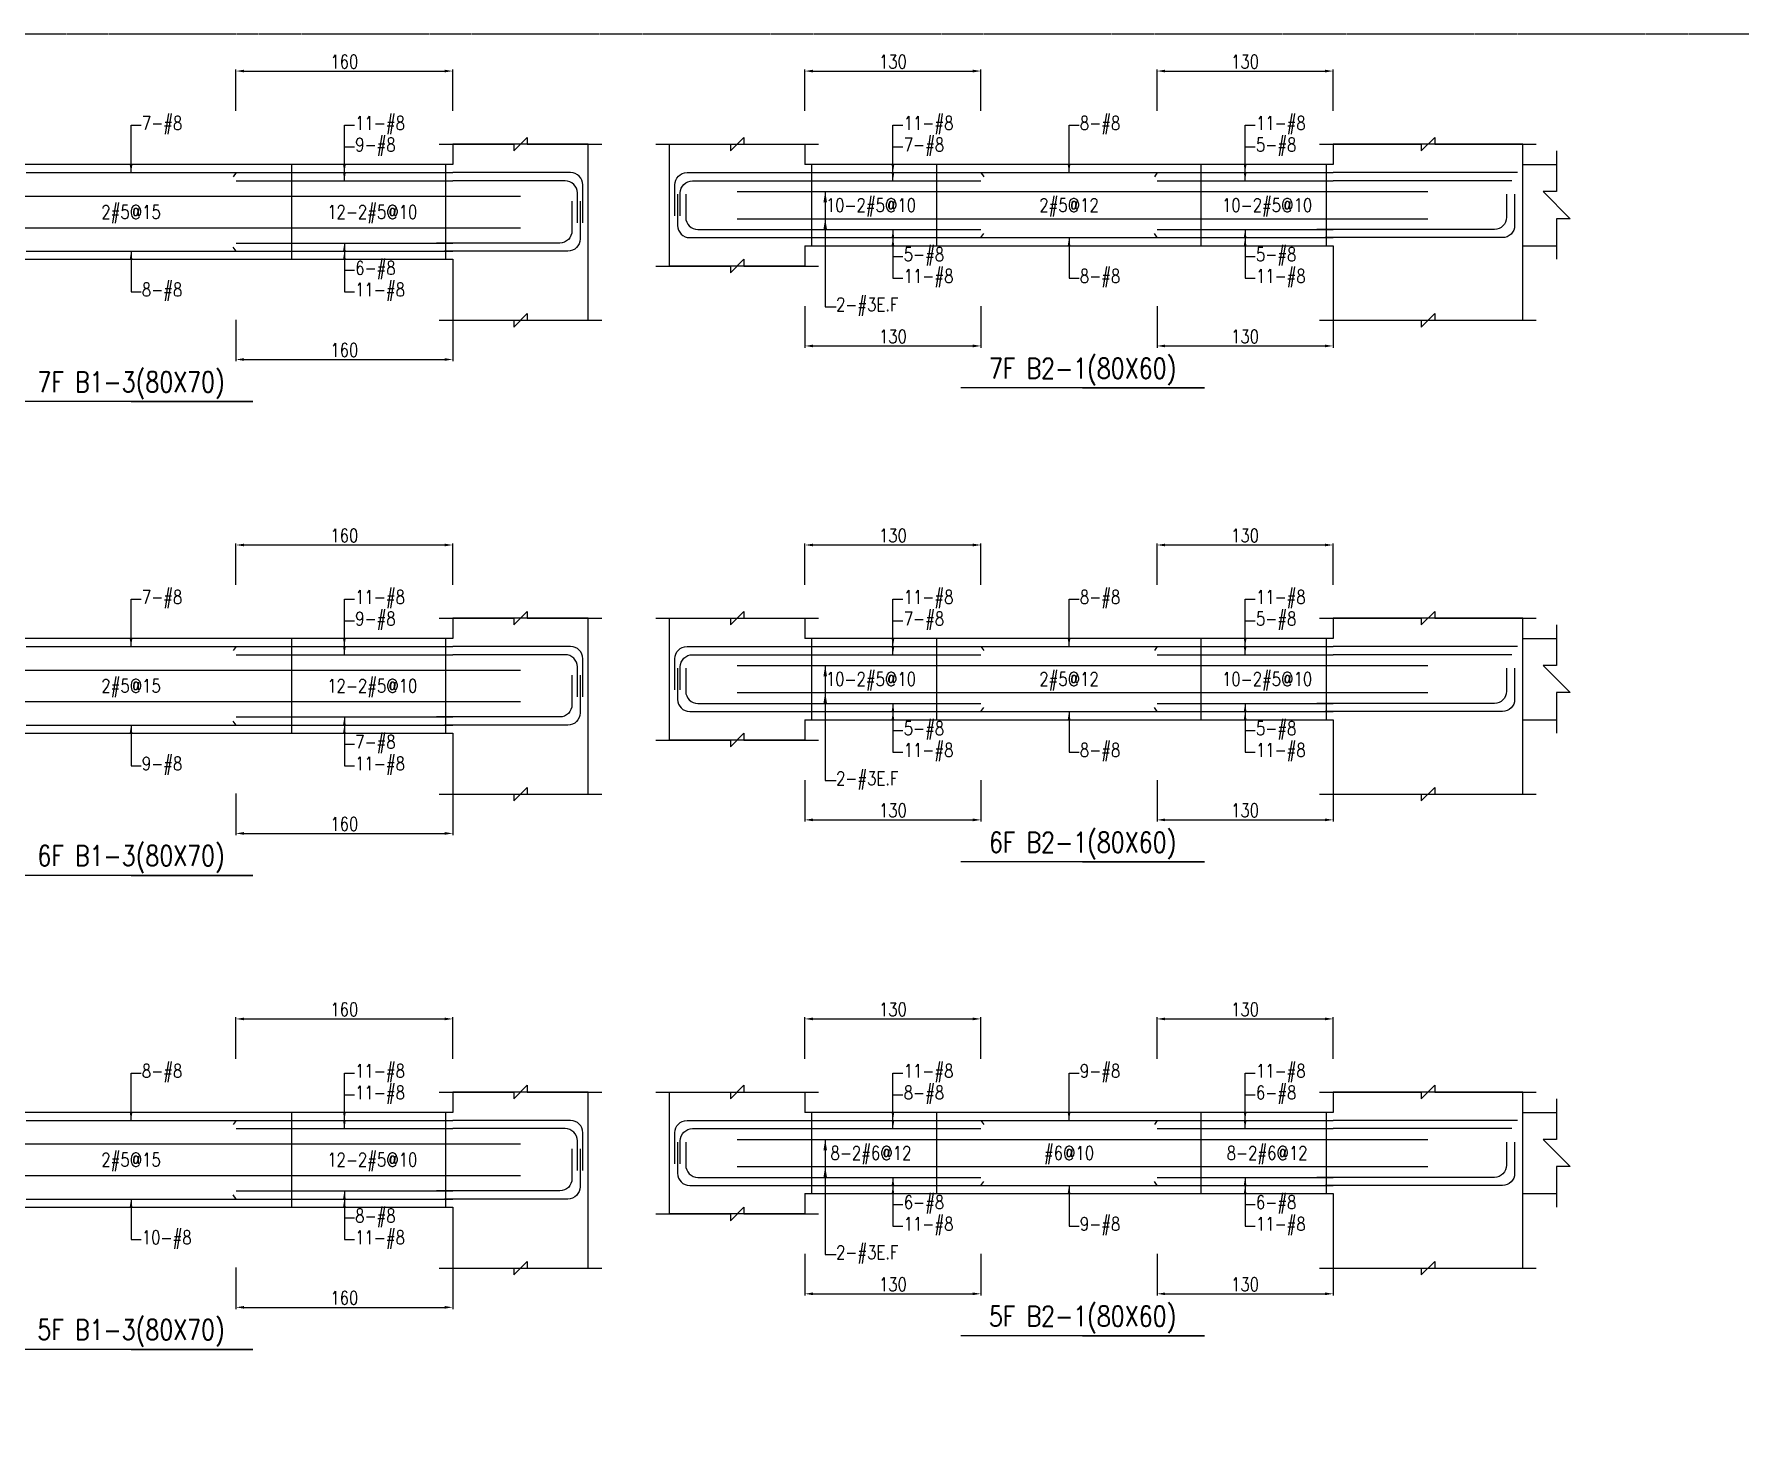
# Model space of a CAD drawing. Header units: millimetres. Extents: x 0 to 84580, y -12276 to 4373.
# Drawn here: x 37736 to 38995, y 1034 to 2069 of the extents above; entities that cross this region are included whole.
import ezdxf
from ezdxf.enums import TextEntityAlignment as Align

# ---------------------------------------------------------------- set-up
doc = ezdxf.new("R2010")
doc.units = ezdxf.units.MM
doc.header["$MEASUREMENT"] = 0
doc.linetypes.add('CENTER', pattern=[2, 1.25, -0.25, 0.25, -0.25])
for name, color, linetype in [('S-DIM', 2, 'Continuous'), ('S-GRID', 1, 'CENTER'), ('S-LEADER', 2, 'Continuous'), ('S-RC', 130, 'Continuous'), ('S-REINF', 6, 'Continuous'), ('S-TEXT', 2, 'Continuous')]:
    doc.layers.add(name, color=color, linetype=linetype)
doc.styles.add('CS4', font='romans.shx', dxfattribs={"width": 0.8, "bigfont": 'lsp.shx'})
doc.styles.get("Standard").update_dxf_attribs({"font": 'arial.ttf'})
doc.dimstyles.new('ISO-25', dxfattribs={"dimtxt": 2.5, "dimasz": 2.5, "dimexe": 1.25, "dimexo": 0.625, "dimtad": 1, "dimtxsty": 'Standard', "dimcen": 2.5, "dimadec": 0, "dimazin": 0, "dimtfac": 1, "dimtmove": 0, "dimatfit": 3, "dimfxl": 0, "dimarcsym": 0})

# ---------------------------------------------------------------- blocks, each defined once
blk = doc.blocks.new('*D304')
at = {"layer": 'DEFPOINTS', "color": 0, "transparency": 16777216}
for p in [(38045, 1341.7), (37885, 1311.7), (38045, 1311.7)]:
    blk.add_point(p, dxfattribs=at)
at = {"layer": 'S-DIM', "color": 0, "lineweight": -2, "transparency": 16777216}
for p, q in [((37885, 1312.3), (37885, 1342.9)), ((37891, 1341.7), (38039, 1341.7)), ((38045, 1312.3), (38045, 1342.9))]:
    blk.add_line(p, q, dxfattribs=at)
at = {"layer": 'S-DIM', "color": 0, "transparency": 16777216}
for points in [[(37891, 1342.7), (37891, 1340.7), (37885, 1341.7)], [(38039, 1342.7), (38039, 1340.7), (38045, 1341.7)]]:
    blk.add_solid(points, dxfattribs=at)
at = {"layer": 'S-DIM', "color": 0, "transparency": 16777216, "insert": (37965, 1348.7), "char_height": 10, "attachment_point": 5, "style": 'CS4'}
blk.add_mtext('160', dxfattribs=at)
blk = doc.blocks.new('*D306')
at = {"layer": 'DEFPOINTS', "color": 0, "transparency": 16777216}
for p in [(37885, 1158.7), (38045, 1158.7), (38045, 1128.7)]:
    blk.add_point(p, dxfattribs=at)
at = {"layer": 'S-DIM', "color": 0, "lineweight": -2, "transparency": 16777216}
for p, q in [((37885, 1158.1), (37885, 1127.4)), ((38045, 1158.1), (38045, 1127.4)), ((37891, 1128.7), (38039, 1128.7))]:
    blk.add_line(p, q, dxfattribs=at)
at = {"layer": 'S-DIM', "color": 0, "transparency": 16777216}
for points in [[(37891, 1129.7), (37891, 1127.7), (37885, 1128.7)], [(38039, 1129.7), (38039, 1127.7), (38045, 1128.7)]]:
    blk.add_solid(points, dxfattribs=at)
at = {"layer": 'S-DIM', "color": 0, "transparency": 16777216, "insert": (37965, 1135.7), "char_height": 10, "attachment_point": 5, "style": 'CS4'}
blk.add_mtext('160', dxfattribs=at)
blk = doc.blocks.new('*D308')
at = {"layer": 'DEFPOINTS', "color": 0, "transparency": 16777216}
for p in [(38045, 1691.7), (37885, 1661.7), (38045, 1661.7)]:
    blk.add_point(p, dxfattribs=at)
at = {"layer": 'S-DIM', "color": 0, "lineweight": -2, "transparency": 16777216}
for p, q in [((37885, 1662.3), (37885, 1692.9)), ((37891, 1691.7), (38039, 1691.7)), ((38045, 1662.3), (38045, 1692.9))]:
    blk.add_line(p, q, dxfattribs=at)
at = {"layer": 'S-DIM', "color": 0, "transparency": 16777216}
for points in [[(37891, 1692.7), (37891, 1690.7), (37885, 1691.7)], [(38039, 1692.7), (38039, 1690.7), (38045, 1691.7)]]:
    blk.add_solid(points, dxfattribs=at)
at = {"layer": 'S-DIM', "color": 0, "transparency": 16777216, "insert": (37965, 1698.7), "char_height": 10, "attachment_point": 5, "style": 'CS4'}
blk.add_mtext('160', dxfattribs=at)
blk = doc.blocks.new('*D310')
at = {"layer": 'DEFPOINTS', "color": 0, "transparency": 16777216}
for p in [(37885, 1508.7), (38045, 1508.7), (38045, 1478.7)]:
    blk.add_point(p, dxfattribs=at)
at = {"layer": 'S-DIM', "color": 0, "lineweight": -2, "transparency": 16777216}
for p, q in [((37885, 1508.1), (37885, 1477.4)), ((38045, 1508.1), (38045, 1477.4)), ((37891, 1478.7), (38039, 1478.7))]:
    blk.add_line(p, q, dxfattribs=at)
at = {"layer": 'S-DIM', "color": 0, "transparency": 16777216}
for points in [[(37891, 1479.7), (37891, 1477.7), (37885, 1478.7)], [(38039, 1479.7), (38039, 1477.7), (38045, 1478.7)]]:
    blk.add_solid(points, dxfattribs=at)
at = {"layer": 'S-DIM', "color": 0, "transparency": 16777216, "insert": (37965, 1485.7), "char_height": 10, "attachment_point": 5, "style": 'CS4'}
blk.add_mtext('160', dxfattribs=at)
blk = doc.blocks.new('*D312')
at = {"layer": 'DEFPOINTS', "color": 0, "transparency": 16777216}
for p in [(38045, 2041.7), (37885, 2011.7), (38045, 2011.7)]:
    blk.add_point(p, dxfattribs=at)
at = {"layer": 'S-DIM', "color": 0, "lineweight": -2, "transparency": 16777216}
for p, q in [((37885, 2012.3), (37885, 2042.9)), ((37891, 2041.7), (38039, 2041.7)), ((38045, 2012.3), (38045, 2042.9))]:
    blk.add_line(p, q, dxfattribs=at)
at = {"layer": 'S-DIM', "color": 0, "transparency": 16777216}
for points in [[(37891, 2042.7), (37891, 2040.7), (37885, 2041.7)], [(38039, 2042.7), (38039, 2040.7), (38045, 2041.7)]]:
    blk.add_solid(points, dxfattribs=at)
at = {"layer": 'S-DIM', "color": 0, "transparency": 16777216, "insert": (37965, 2048.7), "char_height": 10, "attachment_point": 5, "style": 'CS4'}
blk.add_mtext('160', dxfattribs=at)
blk = doc.blocks.new('*D314')
at = {"layer": 'DEFPOINTS', "color": 0, "transparency": 16777216}
for p in [(37885, 1858.7), (38045, 1858.7), (38045, 1828.7)]:
    blk.add_point(p, dxfattribs=at)
at = {"layer": 'S-DIM', "color": 0, "lineweight": -2, "transparency": 16777216}
for p, q in [((37885, 1858.1), (37885, 1827.4)), ((38045, 1858.1), (38045, 1827.4)), ((37891, 1828.7), (38039, 1828.7))]:
    blk.add_line(p, q, dxfattribs=at)
at = {"layer": 'S-DIM', "color": 0, "transparency": 16777216}
for points in [[(37891, 1829.7), (37891, 1827.7), (37885, 1828.7)], [(38039, 1829.7), (38039, 1827.7), (38045, 1828.7)]]:
    blk.add_solid(points, dxfattribs=at)
at = {"layer": 'S-DIM', "color": 0, "transparency": 16777216, "insert": (37965, 1835.7), "char_height": 10, "attachment_point": 5, "style": 'CS4'}
blk.add_mtext('160', dxfattribs=at)
blk = doc.blocks.new('*D341')
at = {"layer": 'DEFPOINTS', "color": 0, "transparency": 16777216}
for p in [(38435, 1341.7), (38305, 1311.7), (38435, 1311.7)]:
    blk.add_point(p, dxfattribs=at)
at = {"layer": 'S-DIM', "color": 0, "lineweight": -2, "transparency": 16777216}
for p, q in [((38305, 1312.3), (38305, 1342.9)), ((38311, 1341.7), (38429, 1341.7)), ((38435, 1312.3), (38435, 1342.9))]:
    blk.add_line(p, q, dxfattribs=at)
at = {"layer": 'S-DIM', "color": 0, "transparency": 16777216}
for points in [[(38311, 1342.7), (38311, 1340.7), (38305, 1341.7)], [(38429, 1342.7), (38429, 1340.7), (38435, 1341.7)]]:
    blk.add_solid(points, dxfattribs=at)
at = {"layer": 'S-DIM', "color": 0, "transparency": 16777216, "insert": (38370, 1348.7), "char_height": 10, "attachment_point": 5, "style": 'CS4'}
blk.add_mtext('130', dxfattribs=at)
blk = doc.blocks.new('*D342')
at = {"layer": 'DEFPOINTS', "color": 0, "transparency": 16777216}
for p in [(38695, 1341.7), (38565, 1311.7), (38695, 1311.7)]:
    blk.add_point(p, dxfattribs=at)
at = {"layer": 'S-DIM', "color": 0, "lineweight": -2, "transparency": 16777216}
for p, q in [((38565, 1312.3), (38565, 1342.9)), ((38571, 1341.7), (38689, 1341.7)), ((38695, 1312.3), (38695, 1342.9))]:
    blk.add_line(p, q, dxfattribs=at)
at = {"layer": 'S-DIM', "color": 0, "transparency": 16777216}
for points in [[(38571, 1342.7), (38571, 1340.7), (38565, 1341.7)], [(38689, 1342.7), (38689, 1340.7), (38695, 1341.7)]]:
    blk.add_solid(points, dxfattribs=at)
at = {"layer": 'S-DIM', "color": 0, "transparency": 16777216, "insert": (38630, 1348.7), "char_height": 10, "attachment_point": 5, "style": 'CS4'}
blk.add_mtext('130', dxfattribs=at)
blk = doc.blocks.new('*D291')
at = {"layer": 'DEFPOINTS', "color": 0, "transparency": 16777216}
for p in [(38305, 1168.7), (38435, 1168.7), (38435, 1138.7)]:
    blk.add_point(p, dxfattribs=at)
at = {"layer": 'S-DIM', "color": 0, "lineweight": -2, "transparency": 16777216}
for p, q in [((38305, 1168.1), (38305, 1137.4)), ((38435, 1168.1), (38435, 1137.4)), ((38311, 1138.7), (38429, 1138.7))]:
    blk.add_line(p, q, dxfattribs=at)
at = {"layer": 'S-DIM', "color": 0, "transparency": 16777216}
for points in [[(38311, 1139.7), (38311, 1137.7), (38305, 1138.7)], [(38429, 1139.7), (38429, 1137.7), (38435, 1138.7)]]:
    blk.add_solid(points, dxfattribs=at)
at = {"layer": 'S-DIM', "color": 0, "transparency": 16777216, "insert": (38370, 1145.7), "char_height": 10, "attachment_point": 5, "style": 'CS4'}
blk.add_mtext('130', dxfattribs=at)
blk = doc.blocks.new('*D292')
at = {"layer": 'DEFPOINTS', "color": 0, "transparency": 16777216}
for p in [(38565, 1168.7), (38695, 1168.7), (38695, 1138.7)]:
    blk.add_point(p, dxfattribs=at)
at = {"layer": 'S-DIM', "color": 0, "lineweight": -2, "transparency": 16777216}
for p, q in [((38565, 1168.1), (38565, 1137.4)), ((38695, 1168.1), (38695, 1137.4)), ((38571, 1138.7), (38689, 1138.7))]:
    blk.add_line(p, q, dxfattribs=at)
at = {"layer": 'S-DIM', "color": 0, "transparency": 16777216}
for points in [[(38571, 1139.7), (38571, 1137.7), (38565, 1138.7)], [(38689, 1139.7), (38689, 1137.7), (38695, 1138.7)]]:
    blk.add_solid(points, dxfattribs=at)
at = {"layer": 'S-DIM', "color": 0, "transparency": 16777216, "insert": (38630, 1145.7), "char_height": 10, "attachment_point": 5, "style": 'CS4'}
blk.add_mtext('130', dxfattribs=at)
blk = doc.blocks.new('*D293')
at = {"layer": 'DEFPOINTS', "color": 0, "transparency": 16777216}
for p in [(38435, 1691.7), (38305, 1661.7), (38435, 1661.7)]:
    blk.add_point(p, dxfattribs=at)
at = {"layer": 'S-DIM', "color": 0, "lineweight": -2, "transparency": 16777216}
for p, q in [((38305, 1662.3), (38305, 1692.9)), ((38311, 1691.7), (38429, 1691.7)), ((38435, 1662.3), (38435, 1692.9))]:
    blk.add_line(p, q, dxfattribs=at)
at = {"layer": 'S-DIM', "color": 0, "transparency": 16777216}
for points in [[(38311, 1692.7), (38311, 1690.7), (38305, 1691.7)], [(38429, 1692.7), (38429, 1690.7), (38435, 1691.7)]]:
    blk.add_solid(points, dxfattribs=at)
at = {"layer": 'S-DIM', "color": 0, "transparency": 16777216, "insert": (38370, 1698.7), "char_height": 10, "attachment_point": 5, "style": 'CS4'}
blk.add_mtext('130', dxfattribs=at)
blk = doc.blocks.new('*D294')
at = {"layer": 'DEFPOINTS', "color": 0, "transparency": 16777216}
for p in [(38695, 1691.7), (38565, 1661.7), (38695, 1661.7)]:
    blk.add_point(p, dxfattribs=at)
at = {"layer": 'S-DIM', "color": 0, "lineweight": -2, "transparency": 16777216}
for p, q in [((38565, 1662.3), (38565, 1692.9)), ((38571, 1691.7), (38689, 1691.7)), ((38695, 1662.3), (38695, 1692.9))]:
    blk.add_line(p, q, dxfattribs=at)
at = {"layer": 'S-DIM', "color": 0, "transparency": 16777216}
for points in [[(38571, 1692.7), (38571, 1690.7), (38565, 1691.7)], [(38689, 1692.7), (38689, 1690.7), (38695, 1691.7)]]:
    blk.add_solid(points, dxfattribs=at)
at = {"layer": 'S-DIM', "color": 0, "transparency": 16777216, "insert": (38630, 1698.7), "char_height": 10, "attachment_point": 5, "style": 'CS4'}
blk.add_mtext('130', dxfattribs=at)
blk = doc.blocks.new('*D295')
at = {"layer": 'DEFPOINTS', "color": 0, "transparency": 16777216}
for p in [(38305, 1518.7), (38435, 1518.7), (38435, 1488.7)]:
    blk.add_point(p, dxfattribs=at)
at = {"layer": 'S-DIM', "color": 0, "lineweight": -2, "transparency": 16777216}
for p, q in [((38305, 1518.1), (38305, 1487.4)), ((38435, 1518.1), (38435, 1487.4)), ((38311, 1488.7), (38429, 1488.7))]:
    blk.add_line(p, q, dxfattribs=at)
at = {"layer": 'S-DIM', "color": 0, "transparency": 16777216}
for points in [[(38311, 1489.7), (38311, 1487.7), (38305, 1488.7)], [(38429, 1489.7), (38429, 1487.7), (38435, 1488.7)]]:
    blk.add_solid(points, dxfattribs=at)
at = {"layer": 'S-DIM', "color": 0, "transparency": 16777216, "insert": (38370, 1495.7), "char_height": 10, "attachment_point": 5, "style": 'CS4'}
blk.add_mtext('130', dxfattribs=at)
blk = doc.blocks.new('*D296')
at = {"layer": 'DEFPOINTS', "color": 0, "transparency": 16777216}
for p in [(38565, 1518.7), (38695, 1518.7), (38695, 1488.7)]:
    blk.add_point(p, dxfattribs=at)
at = {"layer": 'S-DIM', "color": 0, "lineweight": -2, "transparency": 16777216}
for p, q in [((38565, 1518.1), (38565, 1487.4)), ((38695, 1518.1), (38695, 1487.4)), ((38571, 1488.7), (38689, 1488.7))]:
    blk.add_line(p, q, dxfattribs=at)
at = {"layer": 'S-DIM', "color": 0, "transparency": 16777216}
for points in [[(38571, 1489.7), (38571, 1487.7), (38565, 1488.7)], [(38689, 1489.7), (38689, 1487.7), (38695, 1488.7)]]:
    blk.add_solid(points, dxfattribs=at)
at = {"layer": 'S-DIM', "color": 0, "transparency": 16777216, "insert": (38630, 1495.7), "char_height": 10, "attachment_point": 5, "style": 'CS4'}
blk.add_mtext('130', dxfattribs=at)
blk = doc.blocks.new('*D297')
at = {"layer": 'DEFPOINTS', "color": 0, "transparency": 16777216}
for p in [(38435, 2041.7), (38305, 2011.7), (38435, 2011.7)]:
    blk.add_point(p, dxfattribs=at)
at = {"layer": 'S-DIM', "color": 0, "lineweight": -2, "transparency": 16777216}
for p, q in [((38305, 2012.3), (38305, 2042.9)), ((38311, 2041.7), (38429, 2041.7)), ((38435, 2012.3), (38435, 2042.9))]:
    blk.add_line(p, q, dxfattribs=at)
at = {"layer": 'S-DIM', "color": 0, "transparency": 16777216}
for points in [[(38311, 2042.7), (38311, 2040.7), (38305, 2041.7)], [(38429, 2042.7), (38429, 2040.7), (38435, 2041.7)]]:
    blk.add_solid(points, dxfattribs=at)
at = {"layer": 'S-DIM', "color": 0, "transparency": 16777216, "insert": (38370, 2048.7), "char_height": 10, "attachment_point": 5, "style": 'CS4'}
blk.add_mtext('130', dxfattribs=at)
blk = doc.blocks.new('*D298')
at = {"layer": 'DEFPOINTS', "color": 0, "transparency": 16777216}
for p in [(38695, 2041.7), (38565, 2011.7), (38695, 2011.7)]:
    blk.add_point(p, dxfattribs=at)
at = {"layer": 'S-DIM', "color": 0, "lineweight": -2, "transparency": 16777216}
for p, q in [((38565, 2012.3), (38565, 2042.9)), ((38571, 2041.7), (38689, 2041.7)), ((38695, 2012.3), (38695, 2042.9))]:
    blk.add_line(p, q, dxfattribs=at)
at = {"layer": 'S-DIM', "color": 0, "transparency": 16777216}
for points in [[(38571, 2042.7), (38571, 2040.7), (38565, 2041.7)], [(38689, 2042.7), (38689, 2040.7), (38695, 2041.7)]]:
    blk.add_solid(points, dxfattribs=at)
at = {"layer": 'S-DIM', "color": 0, "transparency": 16777216, "insert": (38630, 2048.7), "char_height": 10, "attachment_point": 5, "style": 'CS4'}
blk.add_mtext('130', dxfattribs=at)
blk = doc.blocks.new('*D299')
at = {"layer": 'DEFPOINTS', "color": 0, "transparency": 16777216}
for p in [(38305, 1868.7), (38435, 1868.7), (38435, 1838.7)]:
    blk.add_point(p, dxfattribs=at)
at = {"layer": 'S-DIM', "color": 0, "lineweight": -2, "transparency": 16777216}
for p, q in [((38305, 1868.1), (38305, 1837.4)), ((38435, 1868.1), (38435, 1837.4)), ((38311, 1838.7), (38429, 1838.7))]:
    blk.add_line(p, q, dxfattribs=at)
at = {"layer": 'S-DIM', "color": 0, "transparency": 16777216}
for points in [[(38311, 1839.7), (38311, 1837.7), (38305, 1838.7)], [(38429, 1839.7), (38429, 1837.7), (38435, 1838.7)]]:
    blk.add_solid(points, dxfattribs=at)
at = {"layer": 'S-DIM', "color": 0, "transparency": 16777216, "insert": (38370, 1845.7), "char_height": 10, "attachment_point": 5, "style": 'CS4'}
blk.add_mtext('130', dxfattribs=at)
blk = doc.blocks.new('*D300')
at = {"layer": 'DEFPOINTS', "color": 0, "transparency": 16777216}
for p in [(38565, 1868.7), (38695, 1868.7), (38695, 1838.7)]:
    blk.add_point(p, dxfattribs=at)
at = {"layer": 'S-DIM', "color": 0, "lineweight": -2, "transparency": 16777216}
for p, q in [((38565, 1868.1), (38565, 1837.4)), ((38695, 1868.1), (38695, 1837.4)), ((38571, 1838.7), (38689, 1838.7))]:
    blk.add_line(p, q, dxfattribs=at)
at = {"layer": 'S-DIM', "color": 0, "transparency": 16777216}
for points in [[(38571, 1839.7), (38571, 1837.7), (38565, 1838.7)], [(38689, 1839.7), (38689, 1837.7), (38695, 1838.7)]]:
    blk.add_solid(points, dxfattribs=at)
at = {"layer": 'S-DIM', "color": 0, "transparency": 16777216, "insert": (38630, 1845.7), "char_height": 10, "attachment_point": 5, "style": 'CS4'}
blk.add_mtext('130', dxfattribs=at)

msp = doc.modelspace()

# ---------------------------------------------------------------- linework, layer by layer
for p, q in [((38835.028, 1972.688), (38860.028, 1972.688)), ((38835.028, 1912.688), (38860.028, 1912.688)), ((38835.028, 1622.688), (38860.028, 1622.688)), ((38835.028, 1562.688), (38860.028, 1562.688)), ((38835.028, 1272.688), (38860.028, 1272.688)), ((38835.028, 1212.688), (38860.028, 1212.688))]:
    msp.add_line(p, q)
at = {"layer": 'S-GRID'}
msp.add_lwpolyline([(35832, 0), (39061, 0), (39061, 2069), (35832, 2069), (35832, 0)], dxfattribs=at)
at = {"layer": 'S-RC'}
for points in [[(38035.028, 1987.688), (38090.028, 1987.678), (38090.027, 1982.678), (38100.029, 1992.676), (38100.028, 1987.676), (38155.028, 1987.665)], [(38195.028, 1987.688), (38250.028, 1987.678), (38250.027, 1982.678), (38260.029, 1992.676), (38260.028, 1987.676), (38315.028, 1987.665)], [(38685.028, 1987.688), (38760.028, 1987.674), (38760.027, 1982.674), (38770.029, 1992.672), (38770.028, 1987.672), (38845.028, 1987.657)], [(38045.028, 1902.688), (38045.028, 1857.688), (38145.028, 1857.688), (38145.028, 1987.688), (38045.028, 1987.688), (38045.028, 1972.688)], [(38305.028, 1912.688), (38305.028, 1897.688), (38205.028, 1897.688), (38205.028, 1987.688), (38305.028, 1987.688), (38305.028, 1972.688)], [(38695.028, 1912.688), (38695.028, 1857.688), (38835.028, 1857.688), (38835.028, 1987.688), (38695.028, 1987.688), (38695.028, 1972.688)], [(38860.028, 1982.688), (38860.028, 1952.688), (38850.028, 1952.688), (38870.028, 1932.688), (38860.028, 1932.688), (38860.028, 1902.688)], [(38045.028, 1972.688), (37570.028, 1972.688)], [(38695.028, 1972.688), (38305.028, 1972.688)], [(37570.028, 1902.688), (38045.028, 1902.688)], [(38195.028, 1897.688), (38250.028, 1897.678), (38250.027, 1892.678), (38260.029, 1902.676), (38260.028, 1897.676), (38315.028, 1897.665)], [(38305.028, 1912.688), (38695.028, 1912.688)], [(38035.028, 1857.688), (38090.028, 1857.678), (38090.027, 1852.678), (38100.029, 1862.676), (38100.028, 1857.676), (38155.028, 1857.665)], [(38685.028, 1857.688), (38760.028, 1857.674), (38760.027, 1852.674), (38770.029, 1862.672), (38770.028, 1857.672), (38845.028, 1857.657)], [(38510.028, 1807.688), (38600.028, 1807.688), (38420.028, 1807.688)], [(37807.528, 1797.688), (37897.528, 1797.688), (37717.528, 1797.688)], [(38035.028, 1637.688), (38090.028, 1637.678), (38090.027, 1632.678), (38100.029, 1642.676), (38100.028, 1637.676), (38155.028, 1637.665)], [(38045.028, 1552.688), (38045.028, 1507.688), (38145.028, 1507.688), (38145.028, 1637.688), (38045.028, 1637.688), (38045.028, 1622.688)], [(38195.028, 1637.688), (38250.028, 1637.678), (38250.027, 1632.678), (38260.029, 1642.676), (38260.028, 1637.676), (38315.028, 1637.665)], [(38305.028, 1562.688), (38305.028, 1547.688), (38205.028, 1547.688), (38205.028, 1637.688), (38305.028, 1637.688), (38305.028, 1622.688)], [(38685.028, 1637.688), (38760.028, 1637.674), (38760.027, 1632.674), (38770.029, 1642.672), (38770.028, 1637.672), (38845.028, 1637.657)], [(38695.028, 1562.688), (38695.028, 1507.688), (38835.028, 1507.688), (38835.028, 1637.688), (38695.028, 1637.688), (38695.028, 1622.688)], [(38860.028, 1632.688), (38860.028, 1602.688), (38850.028, 1602.688), (38870.028, 1582.688), (38860.028, 1582.688), (38860.028, 1552.688)], [(38045.028, 1622.688), (37570.028, 1622.688)], [(38695.028, 1622.688), (38305.028, 1622.688)], [(38305.028, 1562.688), (38695.028, 1562.688)], [(37570.028, 1552.688), (38045.028, 1552.688)], [(38195.028, 1547.688), (38250.028, 1547.678), (38250.027, 1542.678), (38260.029, 1552.676), (38260.028, 1547.676), (38315.028, 1547.665)], [(38035.028, 1507.688), (38090.028, 1507.678), (38090.027, 1502.678), (38100.029, 1512.676), (38100.028, 1507.676), (38155.028, 1507.665)], [(38685.028, 1507.688), (38760.028, 1507.674), (38760.027, 1502.674), (38770.029, 1512.672), (38770.028, 1507.672), (38845.028, 1507.657)], [(38510.028, 1457.688), (38600.028, 1457.688), (38420.028, 1457.688)], [(37807.528, 1447.688), (37897.528, 1447.688), (37717.528, 1447.688)], [(38035.028, 1287.688), (38090.028, 1287.678), (38090.027, 1282.678), (38100.029, 1292.676), (38100.028, 1287.676), (38155.028, 1287.665)], [(38045.028, 1202.688), (38045.028, 1157.688), (38145.028, 1157.688), (38145.028, 1287.688), (38045.028, 1287.688), (38045.028, 1272.688)], [(38195.028, 1287.688), (38250.028, 1287.678), (38250.027, 1282.678), (38260.029, 1292.676), (38260.028, 1287.676), (38315.028, 1287.665)], [(38305.028, 1212.688), (38305.028, 1197.688), (38205.028, 1197.688), (38205.028, 1287.688), (38305.028, 1287.688), (38305.028, 1272.688)], [(38685.028, 1287.688), (38760.028, 1287.674), (38760.027, 1282.674), (38770.029, 1292.672), (38770.028, 1287.672), (38845.028, 1287.657)], [(38695.028, 1212.688), (38695.028, 1157.688), (38835.028, 1157.688), (38835.028, 1287.688), (38695.028, 1287.688), (38695.028, 1272.688)], [(38045.028, 1272.688), (37570.028, 1272.688)], [(38695.028, 1272.688), (38305.028, 1272.688)], [(38860.028, 1282.688), (38860.028, 1252.688), (38850.028, 1252.688), (38870.028, 1232.688), (38860.028, 1232.688), (38860.028, 1202.688)], [(38305.028, 1212.688), (38695.028, 1212.688)], [(37570.028, 1202.688), (38045.028, 1202.688)], [(38195.028, 1197.688), (38250.028, 1197.678), (38250.027, 1192.678), (38260.029, 1202.676), (38260.028, 1197.676), (38315.028, 1197.665)], [(38035.028, 1157.688), (38090.028, 1157.678), (38090.027, 1152.678), (38100.029, 1162.676), (38100.028, 1157.676), (38155.028, 1157.665)], [(38685.028, 1157.688), (38760.028, 1157.674), (38760.027, 1152.674), (38770.029, 1162.672), (38770.028, 1157.672), (38845.028, 1157.657)], [(37807.528, 1097.688), (37897.528, 1097.688), (37717.528, 1097.688)], [(38510.028, 1107.688), (38600.028, 1107.688), (38420.028, 1107.688)]]:
    msp.add_lwpolyline(points, dxfattribs=at)
at = {"layer": 'S-REINF'}
for points in [[(37730.028, 1966.688), (37885.028, 1966.688)], [(37885.028, 1966.688), (37883.028, 1963.688)], [(37885.028, 1966.688), (38045.028, 1966.688)], [(38305.028, 1966.688), (38435.028, 1966.688)], [(38435.028, 1966.688), (38437.028, 1963.688)], [(38435.028, 1966.688), (38565.028, 1966.688)], [(38565.028, 1966.688), (38563.028, 1963.688)], [(38565.028, 1966.688), (38695.028, 1966.688)], [(38831.028, 1966.688), (38695.028, 1966.688)], [(37885.028, 1960.688), (38045.028, 1960.688)], [(38305.028, 1960.688), (38435.028, 1960.688)], [(38565.028, 1960.688), (38695.028, 1960.688)], [(38827.028, 1960.688), (38695.028, 1960.688)], [(37885.028, 1914.688), (38045.028, 1914.688)], [(38305.028, 1924.688), (38435.028, 1924.688)], [(38305.028, 1918.688), (38435.028, 1918.688)], [(38435.028, 1918.688), (38437.028, 1921.688)], [(38435.028, 1918.688), (38565.028, 1918.688)], [(38565.028, 1918.688), (38563.028, 1921.688)], [(38565.028, 1924.688), (38695.028, 1924.688)], [(38565.028, 1918.688), (38695.028, 1918.688)], [(37730.028, 1908.688), (37885.028, 1908.688)], [(37885.028, 1908.688), (37883.028, 1911.688)], [(37885.028, 1908.688), (38045.028, 1908.688)], [(37730.028, 1616.688), (37885.028, 1616.688)], [(37885.028, 1616.688), (37883.028, 1613.688)], [(37885.028, 1616.688), (38045.028, 1616.688)], [(38305.028, 1616.688), (38435.028, 1616.688)], [(38435.028, 1616.688), (38437.028, 1613.688)], [(38435.028, 1616.688), (38565.028, 1616.688)], [(38565.028, 1616.688), (38563.028, 1613.688)], [(38565.028, 1616.688), (38695.028, 1616.688)], [(38831.028, 1616.688), (38695.028, 1616.688)], [(37885.028, 1610.688), (38045.028, 1610.688)], [(38305.028, 1610.688), (38435.028, 1610.688)], [(38565.028, 1610.688), (38695.028, 1610.688)], [(38827.028, 1610.688), (38695.028, 1610.688)], [(38305.028, 1574.688), (38435.028, 1574.688)], [(38565.028, 1574.688), (38695.028, 1574.688)], [(37885.028, 1558.688), (37883.028, 1561.688)], [(37885.028, 1564.688), (38045.028, 1564.688)], [(38305.028, 1568.688), (38435.028, 1568.688)], [(38435.028, 1568.688), (38437.028, 1571.688)], [(38435.028, 1568.688), (38565.028, 1568.688)], [(38565.028, 1568.688), (38563.028, 1571.688)], [(38565.028, 1568.688), (38695.028, 1568.688)], [(37730.028, 1558.688), (37885.028, 1558.688)], [(37885.028, 1558.688), (38045.028, 1558.688)], [(37730.028, 1266.688), (37885.028, 1266.688)], [(37885.028, 1266.688), (37883.028, 1263.688)], [(37885.028, 1266.688), (38045.028, 1266.688)], [(37885.028, 1260.688), (38045.028, 1260.688)], [(38305.028, 1266.688), (38435.028, 1266.688)], [(38305.028, 1260.688), (38435.028, 1260.688)], [(38435.028, 1266.688), (38437.028, 1263.688)], [(38435.028, 1266.688), (38565.028, 1266.688)], [(38565.028, 1266.688), (38563.028, 1263.688)], [(38565.028, 1266.688), (38695.028, 1266.688)], [(38565.028, 1260.688), (38695.028, 1260.688)], [(38831.028, 1266.688), (38695.028, 1266.688)], [(38827.028, 1260.688), (38695.028, 1260.688)], [(38305.028, 1224.688), (38435.028, 1224.688)], [(38435.028, 1218.688), (38437.028, 1221.688)], [(38565.028, 1218.688), (38563.028, 1221.688)], [(38565.028, 1224.688), (38695.028, 1224.688)], [(37885.028, 1208.688), (37883.028, 1211.688)], [(37885.028, 1214.688), (38045.028, 1214.688)], [(38305.028, 1218.688), (38435.028, 1218.688)], [(38435.028, 1218.688), (38565.028, 1218.688)], [(38565.028, 1218.688), (38695.028, 1218.688)], [(37730.028, 1208.688), (37885.028, 1208.688)], [(37885.028, 1208.688), (38045.028, 1208.688)]]:
    msp.add_lwpolyline(points, dxfattribs=at)
at = {"layer": 'S-REINF', "color": 1}
for points in [[(37926.278, 1902.688), (37926.278, 1972.688)], [(38040.028, 1902.688), (38040.028, 1972.688)], [(38310.028, 1912.688), (38310.028, 1972.688)], [(38402.528, 1912.688), (38402.528, 1972.688)], [(38597.528, 1912.688), (38597.528, 1972.688)], [(38690.028, 1912.688), (38690.028, 1972.688)], [(38255.028, 1952.688), (38765.028, 1952.688)], [(37520.028, 1949.355), (38095.028, 1949.355)], [(38255.028, 1932.688), (38765.028, 1932.688)], [(37520.028, 1926.022), (38095.028, 1926.022)], [(37926.278, 1552.688), (37926.278, 1622.688)], [(38040.028, 1552.688), (38040.028, 1622.688)], [(38310.028, 1562.688), (38310.028, 1622.688)], [(38402.528, 1562.688), (38402.528, 1622.688)], [(38597.528, 1562.688), (38597.528, 1622.688)], [(38690.028, 1562.688), (38690.028, 1622.688)], [(38255.028, 1602.688), (38765.028, 1602.688)], [(37520.028, 1599.355), (38095.028, 1599.355)], [(37520.028, 1576.022), (38095.028, 1576.022)], [(38255.028, 1582.688), (38765.028, 1582.688)], [(37926.278, 1202.688), (37926.278, 1272.688)], [(38040.028, 1202.688), (38040.028, 1272.688)], [(38310.028, 1212.688), (38310.028, 1272.688)], [(38402.528, 1212.688), (38402.528, 1272.688)], [(38597.528, 1212.688), (38597.528, 1272.688)], [(38690.028, 1212.688), (38690.028, 1272.688)], [(37520.028, 1249.355), (38095.028, 1249.355)], [(38255.028, 1252.688), (38765.028, 1252.688)], [(37520.028, 1226.022), (38095.028, 1226.022)], [(38255.028, 1232.688), (38765.028, 1232.688)]]:
    msp.add_lwpolyline(points, dxfattribs=at)
at = {"layer": 'S-REINF'}
for points in [[(38141.028, 1929.688), (38141.028, 1957.688, 0.41421356), (38132.028, 1966.688), (38045.028, 1966.688)], [(38209.028, 1934.688), (38209.028, 1957.688, -0.41421356), (38218.028, 1966.688), (38305.028, 1966.688)], [(38137.028, 1929.688), (38137.028, 1951.688, 0.41421356), (38128.028, 1960.688), (38045.028, 1960.688)], [(38213.028, 1934.688), (38213.028, 1951.688, -0.41421356), (38222.028, 1960.688), (38305.028, 1960.688)], [(38133.028, 1945.688), (38133.028, 1923.688, -0.41421356), (38124.028, 1914.688), (38033.028, 1914.688)], [(38139.028, 1945.688), (38139.028, 1917.688, -0.41421356), (38130.028, 1908.688), (38039.028, 1908.688)], [(38211.028, 1950.688), (38211.028, 1927.688, 0.41421356), (38220.028, 1918.688), (38305.028, 1918.688)], [(38217.028, 1950.688), (38217.028, 1933.688, 0.41421356), (38226.028, 1924.688), (38305.028, 1924.688)], [(38823.028, 1950.688), (38823.028, 1933.688, -0.41421356), (38814.028, 1924.688), (38683.028, 1924.688)], [(38829.028, 1950.688), (38829.028, 1927.688, -0.41421356), (38820.028, 1918.688), (38689.028, 1918.688)], [(38141.028, 1579.688), (38141.028, 1607.688, 0.41421356), (38132.028, 1616.688), (38045.028, 1616.688)], [(38209.028, 1584.688), (38209.028, 1607.688, -0.41421356), (38218.028, 1616.688), (38305.028, 1616.688)], [(38137.028, 1579.688), (38137.028, 1601.688, 0.41421356), (38128.028, 1610.688), (38045.028, 1610.688)], [(38211.028, 1600.688), (38211.028, 1577.688, 0.41421356), (38220.028, 1568.688), (38305.028, 1568.688)], [(38213.028, 1584.688), (38213.028, 1601.688, -0.41421356), (38222.028, 1610.688), (38305.028, 1610.688)], [(38217.028, 1600.688), (38217.028, 1583.688, 0.41421356), (38226.028, 1574.688), (38305.028, 1574.688)], [(38823.028, 1600.688), (38823.028, 1583.688, -0.41421356), (38814.028, 1574.688), (38683.028, 1574.688)], [(38829.028, 1600.688), (38829.028, 1577.688, -0.41421356), (38820.028, 1568.688), (38689.028, 1568.688)], [(38133.028, 1595.688), (38133.028, 1573.688, -0.41421356), (38124.028, 1564.688), (38033.028, 1564.688)], [(38139.028, 1595.688), (38139.028, 1567.688, -0.41421356), (38130.028, 1558.688), (38039.028, 1558.688)], [(38141.028, 1229.688), (38141.028, 1257.688, 0.41421356), (38132.028, 1266.688), (38045.028, 1266.688)], [(38137.028, 1229.688), (38137.028, 1251.688, 0.41421356), (38128.028, 1260.688), (38045.028, 1260.688)], [(38209.028, 1234.688), (38209.028, 1257.688, -0.41421356), (38218.028, 1266.688), (38305.028, 1266.688)], [(38213.028, 1234.688), (38213.028, 1251.688, -0.41421356), (38222.028, 1260.688), (38305.028, 1260.688)], [(38211.028, 1250.688), (38211.028, 1227.688, 0.41421356), (38220.028, 1218.688), (38305.028, 1218.688)], [(38217.028, 1250.688), (38217.028, 1233.688, 0.41421356), (38226.028, 1224.688), (38305.028, 1224.688)], [(38823.028, 1250.688), (38823.028, 1233.688, -0.41421356), (38814.028, 1224.688), (38683.028, 1224.688)], [(38829.028, 1250.688), (38829.028, 1227.688, -0.41421356), (38820.028, 1218.688), (38689.028, 1218.688)], [(38133.028, 1245.688), (38133.028, 1223.688, -0.41421356), (38124.028, 1214.688), (38033.028, 1214.688)], [(38139.028, 1245.688), (38139.028, 1217.688, -0.41421356), (38130.028, 1208.688), (38039.028, 1208.688)]]:
    msp.add_lwpolyline(points, format="xyb", dxfattribs=at)

# ---------------------------------------------------------------- texts
at = {"layer": 'S-LEADER', "char_height": 10, "attachment_point": 4, "style": 'CS4'}
for s, insert in [('7-#8', (37815.528, 2001.688)), ('11-#8', (37973.028, 2001.688)), ('11-#8', (38378.028, 2001.688)), ('8-#8', (38508.028, 2001.688)), ('11-#8', (38638.028, 2001.688)), ('9-#8', (37973.028, 1985.688)), ('7-#8', (38378.028, 1985.688)), ('5-#8', (38638.028, 1985.688)), ('6-#8', (37973.028, 1894.688)), ('5-#8', (38378.028, 1904.688)), ('5-#8', (38638.028, 1904.688)), ('11-#8', (38378.028, 1888.688)), ('8-#8', (38508.028, 1888.688)), ('11-#8', (38638.028, 1888.688)), ('8-#8', (37815.528, 1878.688)), ('11-#8', (37973.028, 1878.688)), ('7-#8', (37815.528, 1651.688)), ('11-#8', (37973.028, 1651.688)), ('11-#8', (38378.028, 1651.688)), ('8-#8', (38508.028, 1651.688)), ('11-#8', (38638.028, 1651.688)), ('9-#8', (37973.028, 1635.688)), ('7-#8', (38378.028, 1635.688)), ('5-#8', (38638.028, 1635.688)), ('5-#8', (38378.028, 1554.688)), ('5-#8', (38638.028, 1554.688)), ('7-#8', (37973.028, 1544.688)), ('9-#8', (37815.528, 1528.688)), ('11-#8', (37973.028, 1528.688)), ('11-#8', (38378.028, 1538.688)), ('8-#8', (38508.028, 1538.688)), ('11-#8', (38638.028, 1538.688)), ('8-#8', (37815.528, 1301.688)), ('11-#8', (37973.028, 1301.688)), ('11-#8', (38378.028, 1301.688)), ('9-#8', (38508.028, 1301.688)), ('11-#8', (38638.028, 1301.688)), ('11-#8', (37973.028, 1285.688)), ('8-#8', (38378.028, 1285.688)), ('6-#8', (38638.028, 1285.688)), ('6-#8', (38378.028, 1204.688)), ('6-#8', (38638.028, 1204.688)), ('8-#8', (37973.028, 1194.688)), ('11-#8', (38378.028, 1188.688)), ('9-#8', (38508.028, 1188.688)), ('11-#8', (38638.028, 1188.688)), ('10-#8', (37815.528, 1178.688)), ('11-#8', (37973.028, 1178.688))]:
    msp.add_mtext(s, dxfattribs=dict(at, insert=insert))
at = {"layer": 'S-LEADER', "color": 3, "char_height": 10, "attachment_point": 4, "style": 'CS4'}
for insert in [(38328.028, 1867.688), (38328.028, 1517.688), (38328.028, 1167.688)]:
    msp.add_mtext('2-#3E.F', dxfattribs=dict(at, insert=insert))
at = {"layer": 'S-RC', "style": 'CS4', "width": 0.8}
for s, p in [('7F B2-1(80X60)', (38510.028, 1814.688)), ('7F B1-3(80X70)', (37807.528, 1804.688)), ('6F B2-1(80X60)', (38510.028, 1464.688)), ('6F B1-3(80X70)', (37807.528, 1454.688)), ('5F B1-3(80X70)', (37807.528, 1104.688)), ('5F B2-1(80X60)', (38510.028, 1114.688))]:
    msp.add_text(s, height=15, dxfattribs=at).set_placement(p, align=Align.CENTER)
at = {"layer": 'S-TEXT', "color": 1, "style": 'CS4', "width": 0.8}
for s, p in [('2#5@15', (37807.528, 1932.688)), ('12-2#5@10', (37985.653, 1932.688)), ('10-2#5@10', (38353.778, 1937.688)), ('2#5@12', (38500.028, 1937.688)), ('10-2#5@10', (38646.278, 1937.688)), ('10-2#5@10', (38353.778, 1587.688)), ('2#5@12', (38500.028, 1587.688)), ('10-2#5@10', (38646.278, 1587.688)), ('2#5@15', (37807.528, 1582.688)), ('12-2#5@10', (37985.653, 1582.688)), ('8-2#6@12', (38353.778, 1237.688)), ('#6@10', (38500.028, 1237.688)), ('8-2#6@12', (38646.278, 1237.688)), ('2#5@15', (37807.528, 1232.688)), ('12-2#5@10', (37985.653, 1232.688))]:
    msp.add_text(s, height=10, dxfattribs=at).set_placement(p, align=Align.CENTER)

# ---------------------------------------------------------------- dimensions: what is measured, and where the dimension line sits
at = {"layer": 'S-DIM'}
for p1, p2, distance, picture, middle in [((37885.028, 2011.688), (38045.028, 2011.688), 30, '*D312', (37965.028, 2048.688)), ((38305.028, 2011.688), (38435.028, 2011.688), 30, '*D297', (38370.028, 2048.688)), ((38565.028, 2011.688), (38695.028, 2011.688), 30, '*D298', (38630.028, 2048.688)), ((38305.028, 1868.688), (38435.028, 1868.688), -30, '*D299', (38370.028, 1845.688)), ((38565.028, 1868.688), (38695.028, 1868.688), -30, '*D300', (38630.028, 1845.688)), ((37885.028, 1858.688), (38045.028, 1858.688), -30, '*D314', (37965.028, 1835.688)), ((37885.028, 1661.688), (38045.028, 1661.688), 30, '*D308', (37965.028, 1698.688)), ((38305.028, 1661.688), (38435.028, 1661.688), 30, '*D293', (38370.028, 1698.688)), ((38565.028, 1661.688), (38695.028, 1661.688), 30, '*D294', (38630.028, 1698.688)), ((38305.028, 1518.688), (38435.028, 1518.688), -30, '*D295', (38370.028, 1495.688)), ((38565.028, 1518.688), (38695.028, 1518.688), -30, '*D296', (38630.028, 1495.688)), ((37885.028, 1508.688), (38045.028, 1508.688), -30, '*D310', (37965.028, 1485.688)), ((37885.028, 1311.688), (38045.028, 1311.688), 30, '*D304', (37965.028, 1348.688)), ((38305.028, 1311.688), (38435.028, 1311.688), 30, '*D341', (38370.028, 1348.688)), ((38565.028, 1311.688), (38695.028, 1311.688), 30, '*D342', (38630.028, 1348.688)), ((37885.028, 1158.688), (38045.028, 1158.688), -30, '*D306', (37965.028, 1135.688)), ((38305.028, 1168.688), (38435.028, 1168.688), -30, '*D291', (38370.028, 1145.688)), ((38565.028, 1168.688), (38695.028, 1168.688), -30, '*D292', (38630.028, 1145.688))]:
    dim = msp.add_aligned_dim(p1=p1, p2=p2, distance=distance, dimstyle='ISO-25', override={"dimtxt": 10, "dimasz": 6, "dimgap": 2, "dimtxsty": 'CS4'}, dxfattribs=at)
    dim.commit()
    dim.dimension.update_dxf_attribs({"geometry": picture, "text_midpoint": middle})

# ---------------------------------------------------------------- leaders
at = {"layer": 'S-LEADER', "annotation_type": 0, "has_hookline": 1, "hookline_direction": 0}
for points, override, text_width in [([(37807.528, 1966.688), (37807.528, 2001.688), (37814.903, 2001.688)], {"dimasz": 6, "dimtad": 0}, 30.857), ([(37965.028, 1966.688), (37965.028, 2001.688), (37972.403, 2001.688)], {"dimasz": 6, "dimtad": 0}, 37.333), ([(38370.028, 1966.688), (38370.028, 2001.688), (38377.403, 2001.688)], {"dimasz": 6, "dimtad": 0}, 37.333), ([(38500.028, 1966.688), (38500.028, 2001.688), (38507.403, 2001.688)], {"dimasz": 6, "dimtad": 0}, 30.857), ([(38630.028, 1966.688), (38630.028, 2001.688), (38637.403, 2001.688)], {"dimasz": 6, "dimtad": 0}, 37.333), ([(37965.028, 1960.688), (37965.028, 1985.688), (37972.403, 1985.688)], {"dimasz": 6, "dimtad": 0}, 30.857), ([(38370.028, 1960.688), (38370.028, 1985.688), (38377.403, 1985.688)], {"dimasz": 6, "dimtad": 0}, 30.857), ([(38630.028, 1960.688), (38630.028, 1985.688), (38637.403, 1985.688)], {"dimasz": 6, "dimtad": 0}, 30.857), ([(38320.028, 1932.688), (38320.028, 1867.688), (38327.403, 1867.688)], {"dimasz": 8, "dimtad": 0}, 49.524), ([(37965.028, 1914.688), (37965.028, 1894.688), (37972.403, 1894.688)], {"dimasz": 6, "dimtad": 0}, 30.476), ([(38370.028, 1924.688), (38370.028, 1904.688), (38377.403, 1904.688)], {"dimasz": 6, "dimtad": 0}, 30.857), ([(38370.028, 1918.688), (38370.028, 1888.688), (38377.403, 1888.688)], {"dimasz": 6, "dimtad": 0}, 37.333), ([(38500.028, 1918.688), (38500.028, 1888.688), (38507.403, 1888.688)], {"dimasz": 6, "dimtad": 0}, 30.857), ([(38630.028, 1924.688), (38630.028, 1904.688), (38637.403, 1904.688)], {"dimasz": 6, "dimtad": 0}, 30.857), ([(38630.028, 1918.688), (38630.028, 1888.688), (38637.403, 1888.688)], {"dimasz": 6, "dimtad": 0}, 37.333), ([(37807.528, 1908.688), (37807.528, 1878.688), (37814.903, 1878.688)], {"dimasz": 6, "dimtad": 0}, 30.857), ([(37965.028, 1908.688), (37965.028, 1878.688), (37972.403, 1878.688)], {"dimasz": 6, "dimtad": 0}, 37.333), ([(37807.528, 1616.688), (37807.528, 1651.688), (37814.903, 1651.688)], {"dimasz": 6, "dimtad": 0}, 30.857), ([(37965.028, 1616.688), (37965.028, 1651.688), (37972.403, 1651.688)], {"dimasz": 6, "dimtad": 0}, 37.333), ([(38370.028, 1616.688), (38370.028, 1651.688), (38377.403, 1651.688)], {"dimasz": 6, "dimtad": 0}, 37.333), ([(38500.028, 1616.688), (38500.028, 1651.688), (38507.403, 1651.688)], {"dimasz": 6, "dimtad": 0}, 30.857), ([(38630.028, 1616.688), (38630.028, 1651.688), (38637.403, 1651.688)], {"dimasz": 6, "dimtad": 0}, 37.333), ([(37965.028, 1610.688), (37965.028, 1635.688), (37972.403, 1635.688)], {"dimasz": 6, "dimtad": 0}, 30.857), ([(38370.028, 1610.688), (38370.028, 1635.688), (38377.403, 1635.688)], {"dimasz": 6, "dimtad": 0}, 30.857), ([(38630.028, 1610.688), (38630.028, 1635.688), (38637.403, 1635.688)], {"dimasz": 6, "dimtad": 0}, 30.857), ([(38320.028, 1582.688), (38320.028, 1517.688), (38327.403, 1517.688)], {"dimasz": 8, "dimtad": 0}, 49.524), ([(38370.028, 1574.688), (38370.028, 1554.688), (38377.403, 1554.688)], {"dimasz": 6, "dimtad": 0}, 30.857), ([(38630.028, 1574.688), (38630.028, 1554.688), (38637.403, 1554.688)], {"dimasz": 6, "dimtad": 0}, 30.857), ([(37965.028, 1564.688), (37965.028, 1544.688), (37972.403, 1544.688)], {"dimasz": 6, "dimtad": 0}, 30.857), ([(38370.028, 1568.688), (38370.028, 1538.688), (38377.403, 1538.688)], {"dimasz": 6, "dimtad": 0}, 37.333), ([(38500.028, 1568.688), (38500.028, 1538.688), (38507.403, 1538.688)], {"dimasz": 6, "dimtad": 0}, 30.857), ([(38630.028, 1568.688), (38630.028, 1538.688), (38637.403, 1538.688)], {"dimasz": 6, "dimtad": 0}, 37.333), ([(37807.528, 1558.688), (37807.528, 1528.688), (37814.903, 1528.688)], {"dimasz": 6, "dimtad": 0}, 30.857), ([(37965.028, 1558.688), (37965.028, 1528.688), (37972.403, 1528.688)], {"dimasz": 6, "dimtad": 0}, 37.333), ([(37807.528, 1266.688), (37807.528, 1301.688), (37814.903, 1301.688)], {"dimasz": 6, "dimtad": 0}, 30.857), ([(37965.028, 1266.688), (37965.028, 1301.688), (37972.403, 1301.688)], {"dimasz": 6, "dimtad": 0}, 37.333), ([(38370.028, 1266.688), (38370.028, 1301.688), (38377.403, 1301.688)], {"dimasz": 6, "dimtad": 0}, 37.333), ([(38500.028, 1266.688), (38500.028, 1301.688), (38507.403, 1301.688)], {"dimasz": 6, "dimtad": 0}, 30.857), ([(38630.028, 1266.688), (38630.028, 1301.688), (38637.403, 1301.688)], {"dimasz": 6, "dimtad": 0}, 37.333), ([(37965.028, 1260.688), (37965.028, 1285.688), (37972.403, 1285.688)], {"dimasz": 6, "dimtad": 0}, 37.333), ([(38370.028, 1260.688), (38370.028, 1285.688), (38377.403, 1285.688)], {"dimasz": 6, "dimtad": 0}, 30.857), ([(38630.028, 1260.688), (38630.028, 1285.688), (38637.403, 1285.688)], {"dimasz": 6, "dimtad": 0}, 30.476), ([(38320.028, 1232.688), (38320.028, 1167.688), (38327.403, 1167.688)], {"dimasz": 8, "dimtad": 0}, 49.524), ([(38370.028, 1224.688), (38370.028, 1204.688), (38377.403, 1204.688)], {"dimasz": 6, "dimtad": 0}, 30.476), ([(38630.028, 1224.688), (38630.028, 1204.688), (38637.403, 1204.688)], {"dimasz": 6, "dimtad": 0}, 30.476), ([(37965.028, 1214.688), (37965.028, 1194.688), (37972.403, 1194.688)], {"dimasz": 6, "dimtad": 0}, 30.857), ([(38370.028, 1218.688), (38370.028, 1188.688), (38377.403, 1188.688)], {"dimasz": 6, "dimtad": 0}, 37.333), ([(38500.028, 1218.688), (38500.028, 1188.688), (38507.403, 1188.688)], {"dimasz": 6, "dimtad": 0}, 30.857), ([(38630.028, 1218.688), (38630.028, 1188.688), (38637.403, 1188.688)], {"dimasz": 6, "dimtad": 0}, 37.333), ([(37807.528, 1208.688), (37807.528, 1178.688), (37814.903, 1178.688)], {"dimasz": 6, "dimtad": 0}, 37.333), ([(37965.028, 1208.688), (37965.028, 1178.688), (37972.403, 1178.688)], {"dimasz": 6, "dimtad": 0}, 37.333)]:
    msp.add_leader(points, dimstyle='ISO-25', override=override, dxfattribs=dict(at, text_width=text_width))
at = {"layer": 'S-LEADER'}
for points in [[(38320.028, 1952.688), (38320.028, 1867.688), (38328.028, 1867.688)], [(38320.028, 1602.688), (38320.028, 1517.688), (38328.028, 1517.688)], [(38320.028, 1252.688), (38320.028, 1167.688), (38328.028, 1167.688)]]:
    msp.add_leader(points, dimstyle='ISO-25', override={"dimasz": 8}, dxfattribs=at)

doc.saveas('drawing.dxf')
